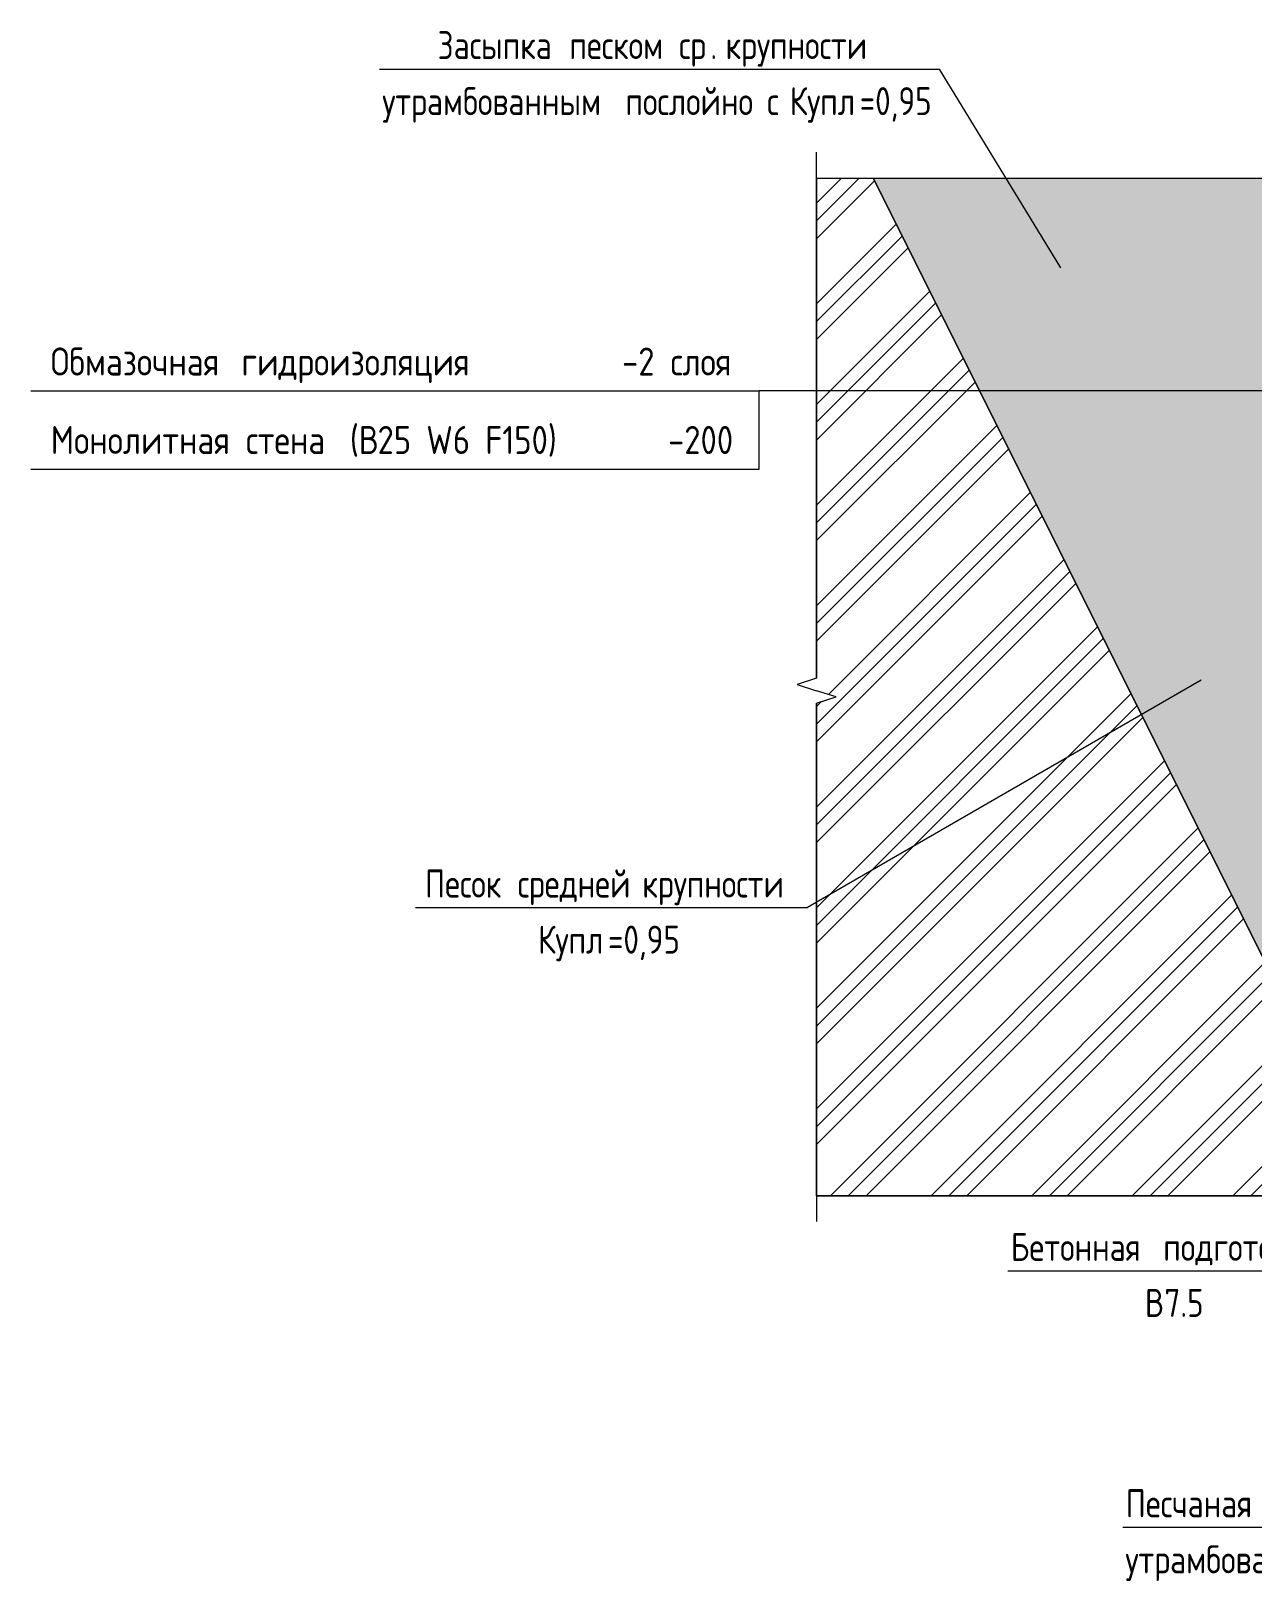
# Model space of a CAD drawing. Header units: millimetres. Extents: x 37836 to 78104, y -5145 to 33689.
# Drawn here: x 70174 to 72899, y -4458 to -1001 of the extents above; entities that cross this region are included whole.
import ezdxf

# ---------------------------------------------------------------- set-up
doc = ezdxf.new("R2010")
doc.units = ezdxf.units.MM
for name, color, linetype, lineweight in [('AA_Linii', 7, 'Continuous', 9), ('AA_Oformlenie', 7, 'Continuous', 9), ('AA_Vinoska', 7, 'Continuous', 9)]:
    doc.layers.add(name, color=color, linetype=linetype, lineweight=lineweight)
doc.styles.add('GOST Common', font='GOST_Common.ttf', dxfattribs={"width": 0.85, "height": 62.5})
doc.styles.add('ISOCPEUR_1', font='isocpeur.ttf', dxfattribs={"width": 0.85, "height": 62.5})

# ---------------------------------------------------------------- blocks, each defined once
blk = doc.blocks.new('011_ЛинияОбрыва _ЭлУзла_Линия_ - Тип 1-3696220-Разрез 2 Опл')
at = {"layer": 'AA_Oformlenie'}
for p, q in [((-33014, -3598.8), (-34886.7, -3598.8)), ((-31085, -3598.8), (-32958.4, -3598.8))]:
    blk.add_line(p, q, dxfattribs=at)
blk = doc.blocks.new('011_ЛинияОбрыва _ЭлУзла_Линия_ - Тип 1-3691065-Разрез 2 Опл')
at = {"layer": 'AA_Oformlenie'}
for p, q in [((-34886.7, -2444.4), (-34886.7, -1346.3)), ((-34886.7, -3598.8), (-34886.7, -2500))]:
    blk.add_line(p, q, dxfattribs=at)
blk = doc.blocks.new('010_Текст с выноской - Текст 2 строки-3671811-Разрез 2 Опл')
at = {"layer": 'AA_Vinoska'}
blk.add_line((-34460.3, -3766.2), (-33710.3, -3766.2), dxfattribs=at)
blk = doc.blocks.new('010_Текст с выноской - Текст 2 строки-3671829-Разрез 2 Опл')
at = {"layer": 'AA_Vinoska'}
blk.add_line((-35781.7, -2955.9), (-34906.7, -2955.9), dxfattribs=at)
blk = doc.blocks.new('010_Флажок - Бок Стена без засыпки-3873079-Разрез 2 Опл')
at = {"layer": 'AA_Vinoska'}
for p, q in [((-33265, -1803.4), (-33373.3, -1740.9)), ((-36640, -1803.4), (-35015, -1803.4)), ((-33265, -1803.4), (-35015, -1803.4)), ((-35015, -1978.4), (-35015, -1803.4)), ((-33265, -1803.4), (-33373.3, -1865.9)), ((-36640, -1978.4), (-35015, -1978.4))]:
    blk.add_line(p, q, dxfattribs=at)
blk = doc.blocks.new('010_Текст с выноской - Текст 2 строки-3873132-Разрез 2 Опл')
at = {"layer": 'AA_Vinoska'}
blk.add_line((-35862.1, -1085.6), (-34612.1, -1085.6), dxfattribs=at)

msp = doc.modelspace()

# ---------------------------------------------------------------- hatches: boundary and pattern name
at = {"layer": 'AA_Oformlenie'}
h = msp.add_hatch(dxfattribs=at)
h.set_pattern_fill('FP_13', color=250, style=0, pattern_type=2)
h.set_pattern_definition([(45, (73377.05, -1995), (-112.253, 112.253), []), (45, (73416.74, -1995), (0, 224.506), []), (45, (73337.36, -1995), (0, 224.506), [])])
h.paths.add_polyline_path([(75218.769, -3598.7977), (75218.769, -3320), (73048.769, -3320), (72053.769, -1330), (71927.0622, -1330), (71927.0622, -2444.3781), (71946.6885, -2444.3781), (71946.6885, -2472.5324), (71927.0622, -2472.5324), (71970.3635, -2486.2824), (71927.0622, -2500.0324), (71927.0622, -3598.7977), (73799.7613, -3598.7977), (73799.7613, -3579.1714), (73827.9156, -3579.1714), (73827.9156, -3598.7977), (73841.6656, -3555.4965), (73855.4156, -3598.7977)])
h = msp.add_hatch(dxfattribs=at)
h.set_pattern_fill('FP_12', color=250, style=0, pattern_type=2)
h.set_pattern_definition([(0, (73377.053, -1995), (101.6, 25.4), [8.382, -67.818, 8.382, -67.818, -406.4]), (0, (73377.053, -1995), (101.6, 25.4), [-152.4, 8.382, -144.018, 8.382, -67.818, -177.8]), (0, (73377.053, -1995), (101.6, 25.4), [-381, 8.382, -42.418, 8.382, -118.618]), (120, (73415.153, -1982.3), (-72.79705, 75.28818), [8.382, -67.818, 8.382, -67.818, -406.4]), (120, (73415.153, -1982.3), (-72.79705, 75.28818), [-152.4, 8.382, -144.018, 8.382, -67.818, -177.8]), (120, (73415.153, -1982.3), (-72.79705, 75.28818), [-381, 8.382, -42.418, 8.382, -118.618]), (240, (73427.853, -1931.5), (-28.80295, -100.68818), [8.382, -67.818, 8.382, -67.818, -406.4]), (240, (73427.853, -1931.5), (-28.80295, -100.68818), [-152.4, 8.382, -144.018, 8.382, -67.818, -177.8]), (240, (73427.853, -1931.5), (-28.80295, -100.68818), [-381, 8.382, -42.418, 8.382, -118.618])])
h.paths.add_polyline_path([(75218.769, -3320), (75218.769, -3120), (73448.769, -3120), (73448.769, -3020), (73548.769, -3020), (73548.769, -1330), (72053.769, -1330), (73048.769, -3320), (73831.3439, -3320)])

# ---------------------------------------------------------------- linework, layer by layer
at = {"layer": 'AA_Linii'}
for p, q in [((72053.769, -1330), (71927.0622, -1330)), ((71927.0622, -1330), (71927.0622, -2444.3781)), ((73548.769, -1330), (72053.769, -1330)), ((72053.769, -1330), (73048.769, -3320)), ((73048.769, -3320), (72053.769, -1330)), ((71927.0622, -2500.0324), (71927.0622, -3598.7977)), ((71927.0622, -3598.7977), (73799.7613, -3598.7977))]:
    msp.add_line(p, q, dxfattribs=at)
at = {"layer": 'AA_Vinoska'}
for p, q in [((72472.2056, -1529.1761), (72201.6241, -1085.5747)), ((71927.0622, -1346.2671), (71927.0622, -1271.2671)), ((71927.0622, -2444.3781), (71883.7371, -2458.4552)), ((72785.3914, -2448.8003), (71907.0622, -2955.8654)), ((71883.7371, -2458.4552), (71927.0622, -2472.5324)), ((71970.3635, -2486.2824), (71927.0622, -2472.5324)), ((71927.0622, -2500.0324), (71970.3635, -2486.2824)), ((71927.0622, -3598.7977), (71927.0622, -3656.0335))]:
    msp.add_line(p, q, dxfattribs=at)

# ---------------------------------------------------------------- block references
at = {"layer": 'AA_Oformlenie'}
for name in ['011_ЛинияОбрыва _ЭлУзла_Линия_ - Тип 1-3691065-Разрез 2 Опл', '011_ЛинияОбрыва _ЭлУзла_Линия_ - Тип 1-3696220-Разрез 2 Опл']:
    msp.add_blockref(name, (106813.769, 0), dxfattribs=at)
at = {"layer": 'AA_Vinoska'}
for name, p in [('010_Текст с выноской - Текст 2 строки-3873132-Разрез 2 Опл', (106813.769, 0)), ('010_Флажок - Бок Стена без засыпки-3873079-Разрез 2 Опл', (106813.769, 0)), ('010_Текст с выноской - Текст 2 строки-3671829-Разрез 2 Опл', (106813.769, 0)), ('010_Текст с выноской - Текст 2 строки-3671811-Разрез 2 Опл', (106813.769, 0)), ('010_Текст с выноской - Текст 2 строки-3873132-Разрез 2 Опл', (108472.2073, -3252.6703))]:
    msp.add_blockref(name, p, dxfattribs=at)

# ---------------------------------------------------------------- texts
at = {"layer": 'AA_Vinoska', "char_height": 62.5, "attachment_point": 1, "style": 'GOST Common'}
for s, insert, width in [('Засыпка', (71081.3999, -1001.0171), 333.902844), ('\\fGOST Common|b0|i0|c204|p34|;\\W.85; ', (71356.8973, -1001.0171), 22.146617), ('\\fGOST Common|b0|i0|c204|p34|;\\W.85; ', (71601.4715, -1001.0171), 22.146617), ('песком', (71375.1701, -1001.0171), 274.277336), ('ср', (71619.7443, -1001.0171), 85.179297), ('крупности', (71723.7586, -1001.0171), 419.082141), ('. ', (71690.0242, -1001.0171), 40.886062), ('утрамбованным', (70957.7249, -1126.0171), 635.437555), ('\\fGOST Common|b0|i0|c204|p34|;\\W.85; ', (71482.0133, -1126.0171), 22.146617), ('послойно', (71500.2861, -1126.0171), 361.160219), ('\\fGOST Common|b0|i0|c204|p34|;\\W.85; ', (71798.273, -1126.0171), 22.146617), ('\\fGOST Common|b0|i0|c204|p34|;\\W.85; ', (71848.8746, -1126.0171), 22.146617), ('Купл', (71867.1474, -1126.0171), 189.098039), ('=0,95', (72023.1689, -1126.0171), 206.133898), ('\\fGOST Common|b0|i0|c204|p34|;\\W.85;с', (71816.5458, -1126.0171), 39.182477), ('Песок', (71053.0692, -2871.3078), 228.280516), ('\\fGOST Common|b0|i0|c204|p34|;\\W.85; ', (71241.4195, -2871.3078), 22.146617), ('средней', (71259.6923, -2871.3078), 315.163398), ('\\fGOST Common|b0|i0|c204|p34|;\\W.85; ', (71519.7281, -2871.3078), 22.146617), ('крупности', (71538.0009, -2871.3078), 419.082141), ('Купл', (71305.413, -2996.3078), 189.098039), ('=0,95', (71461.4345, -2996.3078), 206.133898), ('Бетонная', (72360.385, -3681.6463), 390.12118), ('\\fGOST Common|b0|i0|c204|p34|;\\W.85; ', (72682.2672, -3681.6463), 22.146617), ('подготовка', (72700.54, -3681.6463), 477.004062), ('\\fGOST Common|b0|i0|c204|p34|;\\W.85;В', (72659.7975, -3806.6463), 52.811164), ('7.5', (72703.3711, -3806.6463), 110.733086), ('Песчаная', (72616.9069, -4253.6873), 376.492492), ('утрамбованным', (72616.1631, -4378.6873), 635.437555)]:
    msp.add_mtext(s, dxfattribs=dict(at, insert=insert, width=width))

# ---------------------------------------------------------------- next in the draw order: texts
at = {"layer": 'AA_Vinoska', "char_height": 62.5, "attachment_point": 1, "style": 'ISOCPEUR_1', "bg_fill": 3, "box_fill_scale": 1.25, "bg_fill_color": 256, "bg_fill_true_color": 13158600, "bg_fill_transparency": 0}
for s, insert, width in [('Обмазочная', (70217.7118, -1706.8273), 477.004062), ('-2 ', (71492.8704, -1706.8273), 131.176117), ('Монолитная', (70217.7118, -1881.8273), 488.929164), ('-200', (71595.5079, -1881.8273), 183.987281)]:
    msp.add_mtext(s, dxfattribs=dict(at, insert=insert, width=width))

# ---------------------------------------------------------------- next in the draw order: texts
for s, insert, width in [('\\fISOCPEUR|b0|i0|c204|p34|;\\W.85; ', (70611.2795, -1706.8273), 39.182477), ('слоя', (71601.1015, -1706.8273), 177.172937), ('\\fISOCPEUR|b0|i0|c204|p34|;\\W.85; ', (70621.1187, -1881.8273), 39.182477)]:
    msp.add_mtext(s, dxfattribs=dict(at, insert=insert, width=width))

# ---------------------------------------------------------------- next in the draw order: texts
for s, insert, width in [('гидроизоляция', (70643.6083, -1706.8273), 599.66225), ('стена', (70653.4475, -1881.8273), 240.205617)]:
    msp.add_mtext(s, dxfattribs=dict(at, insert=insert, width=width))

# ---------------------------------------------------------------- next in the draw order: texts
at = {"layer": 'AA_Vinoska', "insert": (70851.6369, -1881.8273), "char_height": 62.5, "width": 64.736266, "attachment_point": 1, "style": 'ISOCPEUR_1', "bg_fill": 3, "box_fill_scale": 1.25, "bg_fill_color": 256, "bg_fill_true_color": 13158600, "bg_fill_transparency": 0}
msp.add_mtext(' (', dxfattribs=at)

# ---------------------------------------------------------------- next in the draw order: texts
at = {"layer": 'AA_Vinoska', "insert": (70905.0497, -1881.8273), "char_height": 62.5, "width": 51.107578, "attachment_point": 1, "style": 'ISOCPEUR_1', "bg_fill": 3, "box_fill_scale": 1.25, "bg_fill_color": 256, "bg_fill_true_color": 13158600, "bg_fill_transparency": 0}
msp.add_mtext('\\fISOCPEUR|b0|i0|c204|p34|;\\W.85;В', dxfattribs=at)

# ---------------------------------------------------------------- next in the draw order: texts
at = {"layer": 'AA_Vinoska', "insert": (70947.2177, -1881.8273), "char_height": 62.5, "width": 483.818406, "attachment_point": 1, "style": 'ISOCPEUR_1', "bg_fill": 3, "box_fill_scale": 1.25, "bg_fill_color": 256, "bg_fill_true_color": 13158600, "bg_fill_transparency": 0}
msp.add_mtext('25 W6 F150)', dxfattribs=at)

doc.saveas('drawing.dxf')
